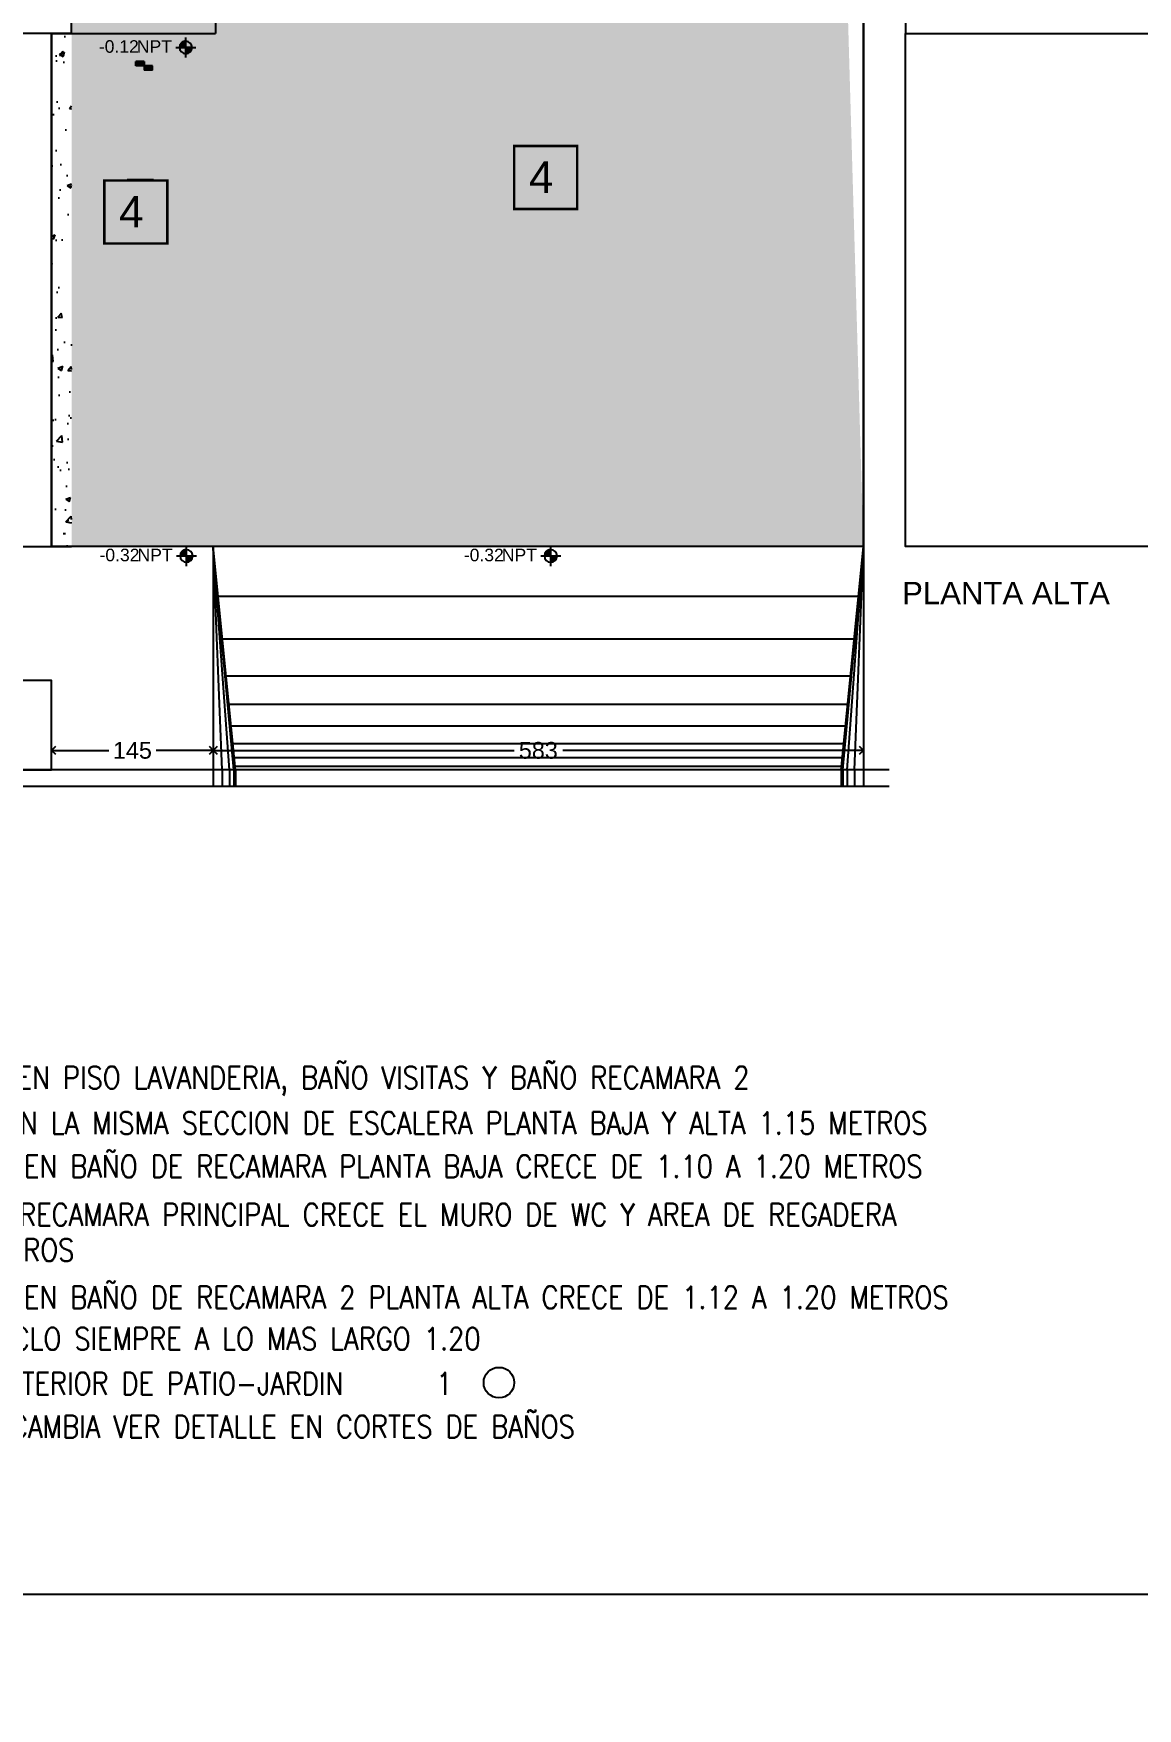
# Model space of a CAD drawing. Header units: metres. Extents: x 231 to 394, y -324 to -29.
# Drawn here: x 274.83 to 284.73, y -87.29 to -72.27 of the extents above; entities that cross this region are included whole.
import ezdxf
from ezdxf.enums import TextEntityAlignment as Align

# ---------------------------------------------------------------- set-up
doc = ezdxf.new("R2010")
doc.units = ezdxf.units.M
doc.header["$PDMODE"] = 35
for name, color, linetype in [('A-ACABADOS PISOS', 1, 'Continuous'), ('A-EXTERIOR', 8, 'Continuous'), ('A-PISO', 30, 'Continuous'), ('A-TEXTOS', 7, 'Continuous'), ('AR-01-REC$0$A-ESCALON', 8, 'Continuous'), ('AR-01-REC$0$A-EXTERIOR', 8, 'Continuous'), ('AR-01-REC$0$A-MUROS BAJOS', 8, 'Continuous'), ('AR-01-REC$0$A-TEXTOS', 8, 'Continuous'), ('AR-01-REC$0$Ar-Area', 8, 'Continuous'), ('AR-01-REC$0$Ar-Niveles', 8, 'Continuous'), ('AR-01-REC$0$Ar-Texto', 8, 'Continuous')]:
    doc.layers.add(name, color=color, linetype=linetype)
doc.styles.add('Anot_Arial', font='arial.ttf')
doc.styles.add('AR-01-REC$0$Anot_Arial', font='arial.ttf')
doc.styles.add('oK', font='romans.shx', dxfattribs={"height": 0.12})
doc.styles.get("Standard").update_dxf_attribs({"font": 'arial.ttf'})
doc.dimstyles.new('DETALLE DE CAMBIOS', dxfattribs={"dimscale": 1.5, "dimtxt": 0.1, "dimasz": 0.05, "dimexe": 0.18, "dimexo": 0.0625, "dimgap": 0.035, "dimtad": 0, "dimtih": 1, "dimtoh": 1, "dimdec": 0, "dimlfac": 100, "dimzin": 0, "dimdsep": 46, "dimtxsty": 'Anot_Arial', "dimblk": 'OPEN90', "dimcen": 0.09, "dimse1": 1, "dimse2": 1, "dimclrd": 1, "dimclre": 4, "dimclrt": 1, "dimadec": 0, "dimazin": 0, "dimtfac": 1, "dimtdec": 0, "dimtix": 1, "dimtofl": 0, "dimtmove": 0, "dimatfit": 3, "dimldrblk": 'OPEN90', "dimfxl": 1, "dimtolj": 1, "dimtzin": 0, "dimarcsym": 0})
pattern_1 = [(0, (-2.923953, -1.1144057), (0, 0.0025), [])]

# ---------------------------------------------------------------- blocks, each defined once
blk = doc.blocks.new('*U28')
at = {"layer": 'AR-01-REC$0$Ar-Niveles'}
h = blk.add_hatch(dxfattribs=at)
h.set_pattern_fill('_USER', color=256, scale=0.0025, style=0, pattern_type=0)
h.set_pattern_definition([(0, (-2.923953, -1.1144057), (0, 0.0025), [])])
h.paths.add_polyline_path([(-2.55, -0.74), (-2.92, -0.74, 0.414214), (-2.55, -1.11)])
h = blk.add_hatch(dxfattribs=at)
h.set_pattern_fill('_USER', color=256, scale=0.0025, style=0, pattern_type=0)
h.set_pattern_definition(pattern_1)
h.paths.add_polyline_path([(-2.55, -0.36), (-2.55, -0.74), (-2.17, -0.74, 0.414214)])
h = blk.add_hatch(dxfattribs=at)
h.set_pattern_fill('_USER', color=256, scale=0.0025, style=0, pattern_type=0)
h.set_pattern_definition(pattern_1)
h.paths.add_polyline_path([(-2.55, -0.36), (-2.55, -0.74), (-2.17, -0.74, 0.414214)])
for p, q in [((-1.95, -0.74), (-3.15, -0.74)), ((-2.55, -1.34), (-2.55, -0.14))]:
    blk.add_line(p, q, dxfattribs=at)
blk.add_circle((-2.55, -0.74), 0.375, dxfattribs=at)
at = {"layer": 'AR-01-REC$0$Ar-Area', "style": 'AR-01-REC$0$Anot_Arial', "flags": 1}
blk.add_attdef('ESP_AREA', text='', height=0.75, dxfattribs=at).set_placement((0, -2.5), align=Align.BOTTOM_CENTER)
at = {"layer": 'AR-01-REC$0$Ar-Niveles', "style": 'AR-01-REC$0$Anot_Arial'}
for tag, p in [('NIV_TIPO', (-1.78, -1.05)), ('VAL_NIV', (0.28, -1.05))]:
    blk.add_attdef(tag, p, '', height=0.75, dxfattribs=at)
at = {"layer": 'AR-01-REC$0$Ar-Texto', "style": 'AR-01-REC$0$Anot_Arial'}
for tag, p in [('ID_ESP01', (0, 1.5)), ('ID_ESP02', (0, 0))]:
    blk.add_attdef(tag, text='', height=1, dxfattribs=at).set_placement(p, align=Align.BOTTOM_CENTER)
blk = doc.blocks.new('AR-01-REC$0$CN')
h = blk.add_hatch(color=256)
h.dxf.hatch_style = 1
h.paths.add_polyline_path([(0, 0), (-0.075, 0), (-0.075, -0.0375), (0, -0.0375)])
h = blk.add_hatch(color=256)
h.dxf.hatch_style = 1
h.paths.add_polyline_path([(0.075, 0.0375), (0, 0.0375), (0, 0), (0.075, 0)])
for p, q in [((-0.075, 0), (0.075, 0)), ((-0.075, -0.0375), (-0.075, 0)), ((0, 0.0375), (0.075, 0.0375)), ((0, 0.0375), (0, -0.0375)), ((0.075, 0), (0.075, 0.0375)), ((-0.075, -0.0375), (0, -0.0375))]:
    blk.add_line(p, q)
blk = doc.blocks.new('_Open90')
at = {"color": 0, "linetype": 'ByBlock', "lineweight": -2}
for p, q in [((0, 0), (-1, 0)), ((-0.5, 0.5), (0, 0)), ((0, 0), (-0.5, -0.5))]:
    blk.add_line(p, q, dxfattribs=at)
blk = doc.blocks.new('*D117')
at = {"layer": 'A-PISO', "color": 1, "lineweight": -2, "ltscale": 100, "transparency": 16777216}
for p, q in [((275.068, -78.699), (275.507, -78.699)), ((276.368, -78.699), (275.93, -78.699))]:
    blk.add_line(p, q, dxfattribs=at)
at = {"layer": 'Defpoints', "color": 0, "ltscale": 100, "transparency": 16777216}
for p in [(276.443, -78.699), (274.993, -78.872), (276.443, -78.872)]:
    blk.add_point(p, dxfattribs=at)
at = {"layer": 'A-PISO', "color": 1, "lineweight": -2, "ltscale": 100, "transparency": 16777216, "xscale": 0.07500000000000001, "yscale": 0.07500000000000001, "zscale": 0.07500000000000001, "rotation": 180}
blk.add_blockref('_Open90', (274.993, -78.699), dxfattribs=at)
at = {"layer": 'A-PISO', "color": 1, "lineweight": -2, "ltscale": 100, "transparency": 16777216, "xscale": 0.07500000000000001, "yscale": 0.07500000000000001, "zscale": 0.07500000000000001}
blk.add_blockref('_Open90', (276.443, -78.699), dxfattribs=at)
at = {"layer": 'A-PISO', "color": 1, "ltscale": 100, "transparency": 16777216, "insert": (275.718, -78.699), "char_height": 0.15, "attachment_point": 5, "style": 'Anot_Arial'}
blk.add_mtext('\\A1;145', dxfattribs=at)
blk = doc.blocks.new('*D118')
at = {"layer": 'A-PISO', "color": 1, "lineweight": -2, "ltscale": 100, "transparency": 16777216}
for p, q in [((276.518, -78.699), (279.14, -78.699)), ((282.198, -78.699), (279.577, -78.699))]:
    blk.add_line(p, q, dxfattribs=at)
at = {"layer": 'Defpoints', "color": 0, "ltscale": 100, "transparency": 16777216}
for p in [(282.273, -78.699), (276.443, -78.872), (282.273, -78.872)]:
    blk.add_point(p, dxfattribs=at)
at = {"layer": 'A-PISO', "color": 1, "lineweight": -2, "ltscale": 100, "transparency": 16777216, "xscale": 0.07500000000000001, "yscale": 0.07500000000000001, "zscale": 0.07500000000000001, "rotation": 180}
blk.add_blockref('_Open90', (276.443, -78.699), dxfattribs=at)
at = {"layer": 'A-PISO', "color": 1, "lineweight": -2, "ltscale": 100, "transparency": 16777216, "xscale": 0.07500000000000001, "yscale": 0.07500000000000001, "zscale": 0.07500000000000001}
blk.add_blockref('_Open90', (282.273, -78.699), dxfattribs=at)
at = {"layer": 'A-PISO', "color": 1, "ltscale": 100, "transparency": 16777216, "insert": (279.358, -78.699), "char_height": 0.15, "attachment_point": 5, "style": 'Anot_Arial'}
blk.add_mtext('\\A1;583', dxfattribs=at)

msp = doc.modelspace()

# ---------------------------------------------------------------- hatches: boundary and pattern name
at = {"layer": 'A-EXTERIOR', "ltscale": 100, "transparency": 33554559}
h = msp.add_hatch(dxfattribs=at)
h.set_pattern_fill('AR-CONC', color=256, scale=0.0025)
h.set_pattern_definition([(50, (16.63057, 0), (0.45546167, -0.0398477), [0.047625, -0.523875]), (355, (16.63057, 0), (-0.08810855, 0.4776421), [0.0381, -0.41910146]), (100.45144, (16.66853, -0.0033), (0.3673531, 0.4377944), [0.040475, -0.4452256]), (46.1842, (16.63057, 0.127), (0.6776976, -0.1051058), [0.0714375, -0.7858125]), (96.63556, (16.68705, 0.11824), (0.5935103, 0.6185653), [0.0607126, -0.667839]), (351.18415, (16.6306, 0.127), (0.5935103, 0.6185653), [0.05715, -0.6286493]), (21, (16.69407, 0.09525), (0.379036, -0.255663), [0.047625, -0.523875]), (326, (16.69407, 0.09525), (0.1545051, 0.4604699), [0.0381, -0.4191]), (71.45144, (16.72566, 0.07394), (0.53354105, 0.2048069), [0.040475, -0.44522484]), (37.5, (16.63057, 0), (0.00772151, 0.2113876), [0, -0.41402, 0, -0.42545, 0, -0.4206875]), (7.5, (16.63057, 0), (0.16704916, 0.25045144), [0, -0.24257, 0, -0.404495, 0, -0.1603375]), (327.5, (16.48897, 0), (0.33897649, -0.01432186), [0, -0.15875, 0, -0.4953, 0, -0.657225]), (317.5, (16.42547, 0), (0.37032295, 0.06356623), [0, -0.206375, 0, -0.32893, 0, -0.466725])])
h.paths.add_polyline_path([(282.273, -76.872), (275.173, -76.872), (275.173, -70.872), (281.193, -70.872), (281.193, -60.552), (282.273, -60.552), (282.273, -70.692), (282.093, -70.692)])
h = msp.add_hatch(dxfattribs=at)
h.set_pattern_fill('AR-CONC', color=256, scale=0.0025)
h.paths.add_polyline_path([(274.993, -72.272), (274.993, -76.872), (275.173, -76.872), (275.173, -72.272)])

# ---------------------------------------------------------------- linework, layer by layer
at = {"layer": 'A-ACABADOS PISOS'}
msp.add_lwpolyline([(271.76, -55.209), (293.173, -55.209), (293.173, -86.265), (271.76, -86.265)], close=True, dxfattribs=at)
at = {"layer": 'A-ACABADOS PISOS', "const_width": 0.0226}
for points in [[(279.706, -73.845), (279.141, -73.845), (279.141, -73.28), (279.706, -73.28)], [(276.031, -74.155), (275.466, -74.155), (275.466, -73.59), (276.031, -73.59)]]:
    msp.add_lwpolyline(points, close=True, dxfattribs=at)
at = {"layer": 'A-EXTERIOR', "linetype": 'Continuous', "transparency": 33554559}
msp.add_line((275.672, -73.58), (275.906, -73.58), dxfattribs=at)
at = {"layer": 'A-EXTERIOR', "transparency": 33554559}
for points in [[(279.178, -76.872), (276.653, -76.872)], [(282.273, -76.872), (279.228, -76.872)]]:
    msp.add_lwpolyline(points, dxfattribs=at)
at = {"layer": 'A-PISO', "color": 8, "ltscale": 100}
for p in [(276.463, -70.872), (275.173, -72.272)]:
    msp.add_line(p, (276.463, -72.272), dxfattribs=at)
at = {"layer": 'A-PISO', "ltscale": 100}
msp.add_line((274.993, -72.272), (275.173, -72.272), dxfattribs=at)
msp.add_lwpolyline([(275.173, -72.272), (275.173, -70.872), (281.193, -70.872), (281.193, -60.552), (282.273, -60.552), (282.273, -70.692), (282.273, -70.692), (282.273, -76.872), (274.993, -76.872), (275.173, -76.872)], dxfattribs=at)
msp.add_lwpolyline([(274.993, -72.272), (274.993, -72.272), (274.993, -76.872), (274.993, -76.872)], close=True, dxfattribs=at)
msp.add_circle((268.468, -66.187), 37.552, dxfattribs=at)
at = {"layer": 'A-TEXTOS', "color": 1}
msp.add_circle((279.005, -84.366), 0.137, dxfattribs=at)
at = {"layer": 'AR-01-REC$0$A-EXTERIOR', "transparency": 33554559}
for p, q in [((276.443, -76.872), (276.443, -79.022)), ((276.643, -78.872), (276.443, -76.872)), ((276.628, -78.872), (276.443, -76.872)), ((276.588, -78.872), (276.443, -76.872)), ((276.523, -78.872), (276.443, -76.872)), ((282.073, -78.872), (282.273, -76.872)), ((282.089, -78.872), (282.273, -76.872)), ((282.129, -78.872), (282.273, -76.872)), ((282.194, -78.872), (282.273, -76.872)), ((282.273, -76.872), (282.273, -79.022)), ((276.443, -78.872), (276.443, -79.022)), ((276.523, -78.872), (276.523, -79.022)), ((276.588, -78.872), (276.588, -79.022)), ((276.628, -78.872), (276.628, -79.022)), ((276.643, -78.872), (276.643, -79.022)), ((282.073, -78.872), (282.073, -79.022)), ((282.089, -78.872), (282.089, -79.022)), ((282.129, -78.872), (282.129, -79.022)), ((282.194, -78.872), (282.194, -79.022)), ((282.273, -78.872), (282.273, -79.022))]:
    msp.add_line(p, q, dxfattribs=at)
at = {"layer": 'AR-01-REC$0$A-EXTERIOR'}
msp.add_lwpolyline([(275.173, -72.272), (272.273, -72.272), (272.273, -76.872), (274.993, -76.872), (274.993, -76.872)], dxfattribs=at)
at = {"layer": 'AR-01-REC$0$A-EXTERIOR', "transparency": 33554559}
for points in [[(274.993, -72.272), (274.993, -76.872)], [(282.229, -77.318), (276.488, -77.318)], [(282.19, -77.703), (276.527, -77.703)], [(282.157, -78.033), (276.559, -78.033)], [(282.132, -78.288), (276.585, -78.288)], [(282.113, -78.48), (276.604, -78.48)], [(282.097, -78.639), (276.62, -78.639)], [(282.084, -78.764), (276.633, -78.764)], [(282.505, -78.872), (272.273, -78.872)], [(282.077, -78.842), (276.64, -78.842)], [(282.505, -79.022), (272.273, -79.022)]]:
    msp.add_lwpolyline(points, dxfattribs=at)
at = {"layer": 'AR-01-REC$0$A-EXTERIOR', "color": 8, "linetype": 'Continuous'}
msp.add_lwpolyline([(292.652, -76.872), (282.652, -76.872), (282.652, -72.272)], dxfattribs=at)
at = {"layer": 'AR-01-REC$0$A-EXTERIOR', "transparency": 33554559}
msp.add_lwpolyline([(272.273, -78.072), (272.273, -78.872), (274.993, -78.872), (274.993, -78.072)], close=True, dxfattribs=at)
at = {"layer": 'AR-01-REC$0$A-MUROS BAJOS', "linetype": 'Continuous'}
msp.add_lwpolyline([(282.273, -70.692), (282.273, -70.692), (282.273, -76.872), (282.273, -76.872)], close=True, dxfattribs=at)
msp.add_lwpolyline([(286.852, -70.872), (286.852, -72.092), (282.832, -72.092), (282.832, -70.872), (282.652, -70.872), (282.652, -72.272), (287.032, -72.272), (287.032, -70.872)], dxfattribs=at)

# ---------------------------------------------------------------- block references
at = {"layer": 'AR-01-REC$0$A-ESCALON', "xscale": -1}
msp.add_blockref('AR-01-REC$0$CN', (275.823, -72.562), dxfattribs=at)
at = {"layer": 'AR-01-REC$0$A-TEXTOS'}
ref = msp.add_blockref('*U28', (275.814, -72.287), dxfattribs=dict(at, xscale=-0.15, yscale=0.15, zscale=0.15))
ref.add_attrib('NIV_TIPO', 'NPT', (275.758, -72.445), dxfattribs={"layer": 'AR-01-REC$0$Ar-Niveles', "height": 0.1125, "style": 'AR-01-REC$0$Anot_Arial'})
ref.add_attrib('VAL_NIV', '-0.12', (275.417, -72.445), dxfattribs={"layer": 'AR-01-REC$0$Ar-Niveles', "height": 0.1125, "style": 'AR-01-REC$0$Anot_Arial'})
ref = msp.add_blockref('*U28', (275.82, -76.845), dxfattribs=dict(at, xscale=-0.15, yscale=0.15, zscale=0.15))
ref.add_attrib('NIV_TIPO', 'NPT', (275.764, -77.003), dxfattribs={"layer": 'AR-01-REC$0$Ar-Niveles', "height": 0.1125, "style": 'AR-01-REC$0$Anot_Arial'})
ref.add_attrib('VAL_NIV', '-0.32', (275.423, -77.003), dxfattribs={"layer": 'AR-01-REC$0$Ar-Niveles', "height": 0.1125, "style": 'AR-01-REC$0$Anot_Arial'})
ref = msp.add_blockref('*U28', (279.087, -76.845), dxfattribs=dict(at, xscale=-0.15, yscale=0.15, zscale=0.15))
ref.add_attrib('NIV_TIPO', 'NPT', (279.031, -77.003), dxfattribs={"layer": 'AR-01-REC$0$Ar-Niveles', "height": 0.1125, "style": 'AR-01-REC$0$Anot_Arial'})
ref.add_attrib('VAL_NIV', '-0.32', (278.69, -77.003), dxfattribs={"layer": 'AR-01-REC$0$Ar-Niveles', "height": 0.1125, "style": 'AR-01-REC$0$Anot_Arial'})

# ---------------------------------------------------------------- texts
at = {"layer": 'A-ACABADOS PISOS', "char_height": 0.282, "attachment_point": 3}
for insert in [(279.493, -73.419), (275.818, -73.729)]:
    msp.add_mtext_dynamic_manual_height_columns('4', width=0.25824, gutter_width=0.807, heights=[0], dxfattribs=dict(at, insert=insert))
at = {"layer": 'A-TEXTOS', "color": 1}
msp.add_text('PLANTA ALTA', height=0.2, dxfattribs=at).set_placement((282.62, -77.388))
at = {"layer": 'A-TEXTOS', "color": 1, "style": 'oK', "width": 0.85}
for s, p in [('CHECAR RECORTES EN PISO LAVANDERIA, BAÑO VISITAS Y BAÑO RECAMARA 2', (272.4, -81.731)), ('RECORTE DE PISO EN LA MISMA SECCION DE ESCALERA PLANTA BAJA Y ALTA 1.15 METROS', (272.4, -82.139)), ('AREA DE REGADERA EN BAÑO DE RECAMARA PLANTA BAJA CRECE DE 1.10 A 1.20 METROS', (272.4, -82.528)), ('BAÑO VESTIDOR DE RECAMARA PRINCIPAL CRECE EL MURO DE WC Y AREA DE REGADERA', (272.4, -82.96)), ('DE 1.15 A 1.20 METROS', (272.4, -83.277)), ('AREA DE REGADERA EN BAÑO DE RECAMARA 2 PLANTA ALTA CRECE DE 1.12 A 1.20 METROS', (272.4, -83.702)), ('COLOCACION DE ZOCLO SIEMPRE A LO MAS LARGO 1.20', (272.4, -84.073)), ('ZOCLO EN MURO EXTERIOR DE PATIO-JARDIN   1', (272.4, -84.474)), ('NICHOS DE BAÑOS CAMBIA VER DETALLE EN CORTES DE BAÑOS', (272.4, -84.86))]:
    msp.add_text(s, height=0.2, dxfattribs=at).set_placement(p)

# ---------------------------------------------------------------- dimensions: what is measured, and where the dimension line sits
at = {"layer": 'A-PISO', "ltscale": 100}
for base, p1, p2, picture, middle in [((276.443, -78.699), (274.993, -78.872), (276.443, -78.872), '*D117', (275.718, -78.699)), ((282.273, -78.699), (276.443, -78.872), (282.273, -78.872), '*D118', (279.358, -78.699))]:
    dim = msp.add_linear_dim(base=base, p1=p1, p2=p2, dimstyle='DETALLE DE CAMBIOS', dxfattribs=at)
    dim.commit()
    dim.dimension.update_dxf_attribs({"geometry": picture, "text_midpoint": middle})

doc.saveas('drawing.dxf')
